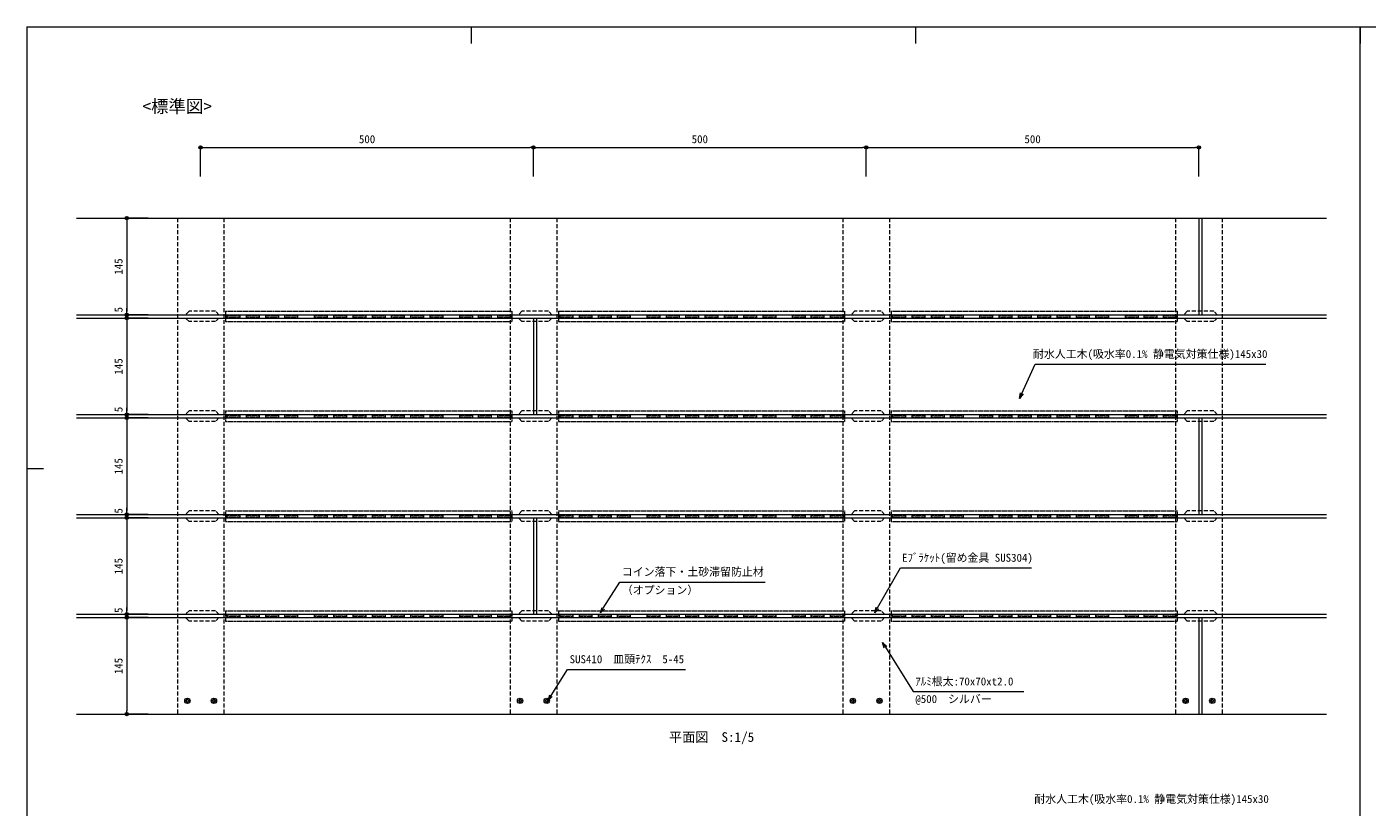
# Model space of a CAD drawing. Units: millimetres on the paper. Extents: x -401 to 401, y -279 to 279.
# Drawn here: x -400.7 to 2.1, y 44.3 to 278.7 of the extents above; entities that cross this region are included whole.
import ezdxf
from ezdxf.enums import TextEntityAlignment as Align

# ---------------------------------------------------------------- set-up
doc = ezdxf.new("R2010")
doc.units = ezdxf.units.MM
doc.linetypes.add('DASHED1', pattern=[1.8, 1.2, -0.6])
for name, color, linetype, lineweight in [('0-0_A-C01-補助線(非印刷)', 4, 'Continuous', 9), ('0-2_A-C04-見上げ_見え隠れ線', 134, 'DASHED1', 9), ('0-3_A-C07-目地_150', 5, 'Continuous', 9), ('0-4_A-C07-目地_2000', 5, 'Continuous', 9), ('0-5_0-A11-寸法_詳細', 5, 'Continuous', 9), ('0-6_0', 7, 'Continuous', 9), ('0-7_A-B03-文字_書込_小', 7, 'Continuous', 9), ('0-B_A-D09-金物_鋼材', 1, 'Continuous', 9), ('1-4_0-A01-枠A', 4, 'Continuous', 9)]:
    doc.layers.add(name, color=color, linetype=linetype, lineweight=lineweight)
doc.styles.add('ＭＳ ゴシック', font='')
doc.styles.get('ＭＳ ゴシック').set_extended_font_data('MS Gothic')

# ---------------------------------------------------------------- blocks, each defined once
blk = doc.blocks.new('_Dot')
at = {"layer": '0-6_0'}
blk.add_line((-0.5, 0), (-1, 0), dxfattribs=at)
for radius in [0.5, 0.25]:
    blk.add_circle((0, 0), radius, dxfattribs=at)
blk = doc.blocks.new('A$C56576CCA')
at = {"layer": '0-B_A-D09-金物_鋼材', "linetype": 'DASHED1'}
for p, q in [((0, 15.802), (430, 15.802)), ((0, 15.802), (0, 0)), ((0, 0), (430, 0)), ((430, 15.802), (430, 0))]:
    blk.add_line(p, q, dxfattribs=at)
for points in [[(2.5, 9.401), (21.5, 9.401), (21.5, 6.401), (2.5, 6.401)], [(31.5, 9.401), (50.5, 9.401), (50.5, 6.401), (31.5, 6.401)], [(60.5, 9.401), (79.5, 9.401), (79.5, 6.401), (60.5, 6.401)], [(89, 9.401), (108, 9.401), (108, 6.401), (89, 6.401)], [(133.5, 9.401), (152.5, 9.401), (152.5, 6.401), (133.5, 6.401)], [(162.5, 9.401), (181.5, 9.401), (181.5, 6.401), (162.5, 6.401)], [(191.5, 9.401), (210.5, 9.401), (210.5, 6.401), (191.5, 6.401)], [(220.5, 9.401), (239.5, 9.401), (239.5, 6.401), (220.5, 6.401)], [(249.5, 9.401), (268.5, 9.401), (268.5, 6.401), (249.5, 6.401)], [(278.5, 9.401), (297.5, 9.401), (297.5, 6.401), (278.5, 6.401)], [(307.5, 9.401), (326.5, 9.401), (326.5, 6.401), (307.5, 6.401)], [(352, 9.401), (371, 9.401), (371, 6.401), (352, 6.401)], [(380, 9.401), (399, 9.401), (399, 6.401), (380, 6.401)], [(409, 9.401), (428, 9.401), (428, 6.401), (409, 6.401)]]:
    blk.add_lwpolyline(points, close=True, dxfattribs=at)
blk = doc.blocks.new('A$C45CD5EDB')
at = {"layer": '0-B_A-D09-金物_鋼材'}
for points in [[(0.6, -2.562), (-0.6, -2.562), (-0.6, -1.581), (-0.601, -1.533), (-0.605, -1.485), (-0.611, -1.437), (-0.619, -1.39), (-0.629, -1.343), (-0.642, -1.296), (-0.657, -1.251), (-0.675, -1.206), (-0.694, -1.162), (-0.716, -1.119), (-0.74, -1.077), (-0.765, -1.036), (-0.793, -0.997), (-0.823, -0.959), (-0.854, -0.922), (-0.887, -0.887), (-0.922, -0.854), (-0.959, -0.823), (-0.997, -0.793), (-1.036, -0.765), (-1.077, -0.74), (-1.119, -0.716), (-1.162, -0.694), (-1.206, -0.675), (-1.251, -0.657), (-1.296, -0.642), (-1.343, -0.629), (-1.39, -0.619), (-1.437, -0.611), (-1.485, -0.605), (-1.533, -0.601), (-1.581, -0.6), (-2.562, -0.6), (-2.562, 0.6), (-1.581, 0.6), (-1.533, 0.601), (-1.485, 0.605)], [(-1.485, 0.605), (-1.437, 0.611), (-1.39, 0.619), (-1.343, 0.629), (-1.296, 0.642), (-1.251, 0.657), (-1.206, 0.675), (-1.162, 0.694), (-1.119, 0.716), (-1.077, 0.74), (-1.036, 0.765), (-0.997, 0.793), (-0.959, 0.823), (-0.922, 0.854), (-0.887, 0.887), (-0.854, 0.922), (-0.823, 0.959), (-0.793, 0.997), (-0.765, 1.036), (-0.74, 1.077), (-0.716, 1.119), (-0.694, 1.162), (-0.675, 1.206), (-0.657, 1.251), (-0.642, 1.296), (-0.629, 1.343), (-0.619, 1.39), (-0.611, 1.437), (-0.605, 1.485), (-0.601, 1.533), (-0.6, 1.581), (-0.6, 2.562), (0.6, 2.562), (0.6, 1.581), (0.601, 1.533), (0.605, 1.485), (0.611, 1.437), (0.619, 1.39), (0.629, 1.343), (0.642, 1.296)], [(0.642, 1.296), (0.657, 1.251), (0.675, 1.206), (0.694, 1.162), (0.716, 1.119), (0.74, 1.077), (0.765, 1.036), (0.793, 0.997), (0.823, 0.959), (0.854, 0.922), (0.887, 0.887), (0.922, 0.854), (0.959, 0.823), (0.997, 0.793), (1.036, 0.765), (1.077, 0.74), (1.119, 0.716), (1.162, 0.694), (1.206, 0.675), (1.251, 0.657), (1.296, 0.642), (1.343, 0.629), (1.39, 0.619), (1.437, 0.611), (1.485, 0.605), (1.533, 0.601), (1.581, 0.6), (2.563, 0.6), (2.563, -0.6), (1.581, -0.6), (1.533, -0.601), (1.485, -0.605), (1.437, -0.611), (1.39, -0.619), (1.343, -0.629), (1.296, -0.642), (1.251, -0.657), (1.206, -0.675), (1.162, -0.694), (1.119, -0.716)], [(1.119, -0.716), (1.077, -0.74), (1.036, -0.765), (0.997, -0.793), (0.959, -0.823), (0.922, -0.854), (0.887, -0.887), (0.854, -0.922), (0.823, -0.959), (0.793, -0.997), (0.765, -1.036), (0.74, -1.077), (0.716, -1.119), (0.694, -1.162), (0.675, -1.206), (0.657, -1.251), (0.642, -1.296), (0.629, -1.343), (0.619, -1.39), (0.611, -1.437), (0.605, -1.485), (0.601, -1.533), (0.6, -1.581), (0.6, -2.562)]]:
    blk.add_lwpolyline(points, dxfattribs=at)
blk.add_circle((0, 0), 4, dxfattribs=at)
blk = doc.blocks.new('_Open30')
at = {"layer": '0-6_0'}
blk.add_line((0, 0), (-1, 0), dxfattribs=at)
blk.add_lwpolyline([(-1, 0.2679), (0, 0), (-1, -0.2679)], dxfattribs=at)

msp = doc.modelspace()

# ---------------------------------------------------------------- linework, layer by layer
at = {"layer": '0-0_A-C01-補助線(非印刷)'}
for p, q in [((-267.111, 278.667), (-267.111, 273.667)), ((-133.556, 278.667), (-133.556, 273.667)), ((0, -252), (0, 278.667)), ((0, 278.667), (0, 273.667)), ((-400.667, 146), (-395.667, 146))]:
    msp.add_line(p, q, dxfattribs=at)
at = {"layer": '0-2_A-C04-見上げ_見え隠れ線'}
for p, q in [((-355.423, 221.197), (-355.423, 72.197)), ((-341.423, 221.197), (-341.423, 72.197)), ((-255.423, 221.197), (-255.423, 72.197)), ((-241.423, 221.197), (-241.423, 72.197)), ((-155.423, 221.197), (-155.423, 72.197)), ((-141.423, 221.197), (-141.423, 72.197)), ((-55.423, 221.197), (-55.423, 72.197)), ((-41.423, 221.197), (-41.423, 72.197))]:
    msp.add_line(p, q, dxfattribs=at)
at = {"layer": '0-3_A-C07-目地_150'}
for p, q in [((-385.729, 221.197), (-10.117, 221.197)), ((-385.729, 192.197), (-10.117, 192.197)), ((-385.729, 191.197), (-10.117, 191.197)), ((-385.729, 162.197), (-10.117, 162.197)), ((-385.729, 161.197), (-10.117, 161.197)), ((-385.729, 132.197), (-10.117, 132.197)), ((-385.729, 131.197), (-10.117, 131.197)), ((-385.729, 102.197), (-10.117, 102.197)), ((-385.729, 101.197), (-10.117, 101.197)), ((-147.423, 102.197), (-10.117, 102.197)), ((-385.729, 72.197), (-10.117, 72.197))]:
    msp.add_line(p, q, dxfattribs=at)
at = {"layer": '0-4_A-C07-目地_2000'}
for p, q in [((-48.423, 221.197), (-48.423, 192.197)), ((-47.423, 192.197), (-47.423, 221.197)), ((-248.423, 191.197), (-248.423, 162.197)), ((-247.423, 162.197), (-247.423, 191.197)), ((-48.423, 161.197), (-48.423, 132.197)), ((-47.423, 132.197), (-47.423, 161.197)), ((-248.423, 131.197), (-248.423, 102.197)), ((-247.423, 102.197), (-247.423, 131.197)), ((-48.423, 101.197), (-48.423, 72.197)), ((-47.423, 72.197), (-47.423, 101.197))]:
    msp.add_line(p, q, dxfattribs=at)
at = {"layer": '0-5_0-A11-寸法_詳細'}
for p, q in [((-348.423, 233.656), (-348.423, 242.451)), ((-347.423, 242.451), (-249.423, 242.451)), ((-248.423, 233.656), (-248.423, 242.451)), ((-248.423, 233.656), (-248.423, 242.451)), ((-247.423, 242.451), (-149.423, 242.451)), ((-148.423, 233.656), (-148.423, 242.451)), ((-148.423, 233.656), (-148.423, 242.451)), ((-147.423, 242.451), (-49.423, 242.451)), ((-48.423, 233.656), (-48.423, 242.451)), ((-364.178, 221.197), (-370.644, 221.197)), ((-370.644, 220.197), (-370.644, 193.197)), ((-370.644, 193.197), (-370.644, 194.197)), ((-364.178, 192.197), (-370.644, 192.197)), ((-364.178, 192.197), (-370.644, 192.197)), ((-370.644, 192.197), (-370.644, 191.197)), ((-364.195, 191.197), (-370.644, 191.197)), ((-364.195, 191.197), (-370.644, 191.197)), ((-370.644, 190.197), (-370.644, 189.197)), ((-370.644, 190.197), (-370.644, 163.197)), ((-370.644, 163.197), (-370.644, 164.197)), ((-364.195, 162.197), (-370.644, 162.197)), ((-364.195, 162.197), (-370.644, 162.197)), ((-370.644, 162.197), (-370.644, 161.197)), ((-364.195, 161.197), (-370.644, 161.197)), ((-364.195, 161.197), (-370.644, 161.197)), ((-370.644, 160.197), (-370.644, 159.197)), ((-370.644, 160.197), (-370.644, 133.197)), ((-370.644, 133.197), (-370.644, 134.197)), ((-364.195, 132.197), (-370.644, 132.197)), ((-364.195, 132.197), (-370.644, 132.197)), ((-370.644, 132.197), (-370.644, 131.197)), ((-364.195, 131.197), (-370.644, 131.197)), ((-364.195, 131.197), (-370.644, 131.197)), ((-370.644, 130.197), (-370.644, 129.197)), ((-370.644, 130.197), (-370.644, 103.197)), ((-370.644, 103.197), (-370.644, 104.197)), ((-364.195, 102.197), (-370.644, 102.197)), ((-364.195, 102.197), (-370.644, 102.197)), ((-370.644, 102.197), (-370.644, 101.197)), ((-364.195, 101.197), (-370.644, 101.197)), ((-364.195, 101.197), (-370.644, 101.197)), ((-370.644, 100.197), (-370.644, 99.197)), ((-370.644, 100.197), (-370.644, 73.197)), ((-364.195, 72.197), (-370.644, 72.197))]:
    msp.add_line(p, q, dxfattribs=at)
at = {"layer": '0-7_A-B03-文字_書込_小'}
for points in [[(-101.616, 168.559), (-97.666, 177.322), (-28.342, 177.322)], [(-145.007, 104.092), (-138.088, 116.114), (-98.707, 116.114)], [(-227.428, 104.001), (-222.505, 111.876), (-178.798, 111.876)], [(-142.638, 92.281), (-134.307, 78.957), (-101.093, 78.957)], [(-243.12, 77.76), (-238.198, 85.634), (-202.694, 85.634)]]:
    msp.add_lwpolyline(points, dxfattribs=at)
at = {"layer": '0-B_A-D09-金物_鋼材', "linetype": 'DASHED1'}
for points in [[(-342.923, 192.197), (-343.923, 193.277), (-351.923, 193.277), (-352.923, 192.197)], [(-342.923, 191.197), (-343.923, 190.117), (-351.923, 190.117), (-352.923, 191.197)], [(-242.923, 192.197), (-243.923, 193.277), (-251.923, 193.277), (-252.923, 192.197)], [(-242.923, 191.197), (-243.923, 190.117), (-251.923, 190.117), (-252.923, 191.197)], [(-142.923, 192.197), (-143.923, 193.277), (-151.923, 193.277), (-152.923, 192.197)], [(-142.923, 191.197), (-143.923, 190.117), (-151.923, 190.117), (-152.923, 191.197)], [(-42.923, 192.197), (-43.923, 193.277), (-51.923, 193.277), (-52.923, 192.197)], [(-42.923, 191.197), (-43.923, 190.117), (-51.923, 190.117), (-52.923, 191.197)], [(-342.923, 162.197), (-343.923, 163.277), (-351.923, 163.277), (-352.923, 162.197)], [(-342.923, 161.197), (-343.923, 160.117), (-351.923, 160.117), (-352.923, 161.197)], [(-242.923, 162.197), (-243.923, 163.277), (-251.923, 163.277), (-252.923, 162.197)], [(-242.923, 161.197), (-243.923, 160.117), (-251.923, 160.117), (-252.923, 161.197)], [(-142.923, 162.197), (-143.923, 163.277), (-151.923, 163.277), (-152.923, 162.197)], [(-142.923, 161.197), (-143.923, 160.117), (-151.923, 160.117), (-152.923, 161.197)], [(-42.923, 162.197), (-43.923, 163.277), (-51.923, 163.277), (-52.923, 162.197)], [(-42.923, 161.197), (-43.923, 160.117), (-51.923, 160.117), (-52.923, 161.197)], [(-342.923, 132.197), (-343.923, 133.277), (-351.923, 133.277), (-352.923, 132.197)], [(-242.923, 132.197), (-243.923, 133.277), (-251.923, 133.277), (-252.923, 132.197)], [(-142.923, 132.197), (-143.923, 133.277), (-151.923, 133.277), (-152.923, 132.197)], [(-42.923, 132.197), (-43.923, 133.277), (-51.923, 133.277), (-52.923, 132.197)], [(-342.923, 131.197), (-343.923, 130.117), (-351.923, 130.117), (-352.923, 131.197)], [(-242.923, 131.197), (-243.923, 130.117), (-251.923, 130.117), (-252.923, 131.197)], [(-142.923, 131.197), (-143.923, 130.117), (-151.923, 130.117), (-152.923, 131.197)], [(-42.923, 131.197), (-43.923, 130.117), (-51.923, 130.117), (-52.923, 131.197)], [(-342.923, 102.197), (-343.923, 103.277), (-351.923, 103.277), (-352.923, 102.197)], [(-342.923, 101.197), (-343.923, 100.117), (-351.923, 100.117), (-352.923, 101.197)], [(-242.923, 102.197), (-243.923, 103.277), (-251.923, 103.277), (-252.923, 102.197)], [(-242.923, 101.197), (-243.923, 100.117), (-251.923, 100.117), (-252.923, 101.197)], [(-142.923, 102.197), (-143.923, 103.277), (-151.923, 103.277), (-152.923, 102.197)], [(-142.923, 101.197), (-143.923, 100.117), (-151.923, 100.117), (-152.923, 101.197)], [(-42.923, 102.197), (-43.923, 103.277), (-51.923, 103.277), (-52.923, 102.197)], [(-42.923, 101.197), (-43.923, 100.117), (-51.923, 100.117), (-52.923, 101.197)]]:
    msp.add_lwpolyline(points, dxfattribs=at)
at = {"layer": '1-4_0-A01-枠A'}
for q in [(-400.667, -278.667), (400.667, 278.667)]:
    msp.add_line((-400.667, 278.667), q, dxfattribs=at)

# ---------------------------------------------------------------- block references
at = {"layer": '0-5_0-A11-寸法_詳細'}
for p, rotation in [((-348.423, 242.451), 180), ((-248.423, 242.451), 180), ((-148.423, 242.451), 180), ((-370.644, 221.197), 90), ((-370.644, 192.197), 270), ((-370.644, 192.197), 270), ((-370.644, 191.197), 90), ((-370.644, 191.197), 90), ((-370.644, 162.197), 270), ((-370.644, 162.197), 270), ((-370.644, 161.197), 90), ((-370.644, 161.197), 90), ((-370.644, 132.197), 270), ((-370.644, 132.197), 270), ((-370.644, 131.197), 90), ((-370.644, 131.197), 90), ((-370.644, 102.197), 270), ((-370.644, 102.197), 270), ((-370.644, 101.197), 90), ((-370.644, 101.197), 90), ((-370.644, 72.197), 270)]:
    msp.add_blockref('_Dot', p, dxfattribs=dict(at, rotation=rotation))
for p in [(-248.423, 242.451), (-148.423, 242.451), (-48.423, 242.451)]:
    msp.add_blockref('_Dot', p, dxfattribs=at)
at = {"layer": '0-7_A-B03-文字_書込_小', "xscale": 1.666667, "yscale": 1.666667}
for p, rotation in [((-102.301, 167.04), 245.73575), ((-228.311, 102.588), 237.98747), ((-145.839, 102.648), 240.07573), ((-143.521, 93.694), 122.01253), ((-244.004, 76.347), 237.98747)]:
    msp.add_blockref('_Open30', p, dxfattribs=dict(at, rotation=rotation))
at = {"layer": '0-B_A-D09-金物_鋼材', "xscale": 0.2, "yscale": 0.2}
for name, p in [('A$C56576CCA', (-340.923, 190.117)), ('A$C56576CCA', (-240.923, 190.117)), ('A$C56576CCA', (-140.923, 190.117)), ('A$C56576CCA', (-340.923, 160.117)), ('A$C56576CCA', (-240.923, 160.117)), ('A$C56576CCA', (-140.923, 160.117)), ('A$C56576CCA', (-340.923, 130.117)), ('A$C56576CCA', (-240.923, 130.117)), ('A$C56576CCA', (-140.923, 130.117)), ('A$C56576CCA', (-340.923, 100.117)), ('A$C56576CCA', (-240.923, 100.117)), ('A$C56576CCA', (-140.923, 100.117)), ('A$C45CD5EDB', (-352.423, 76.197)), ('A$C45CD5EDB', (-344.423, 76.197)), ('A$C45CD5EDB', (-252.423, 76.197)), ('A$C45CD5EDB', (-244.423, 76.197)), ('A$C45CD5EDB', (-152.423, 76.197)), ('A$C45CD5EDB', (-144.423, 76.197)), ('A$C45CD5EDB', (-52.423, 76.197)), ('A$C45CD5EDB', (-44.423, 76.197))]:
    msp.add_blockref(name, p, dxfattribs=at)

# ---------------------------------------------------------------- texts
at = {"layer": '0-5_0-A11-寸法_詳細', "style": 'ＭＳ ゴシック'}
for p in [(-300.867, 242.988), (-200.867, 242.988), (-100.867, 242.988)]:
    msp.add_text('500', height=2.405, dxfattribs=at).set_placement(p, align=Align.BOTTOM_LEFT)
for s, p in [('145', (-371.181, 204.196)), ('5', (-371.181, 192.876)), ('145', (-371.181, 174.196)), ('5', (-371.181, 162.903)), ('145', (-371.181, 144.196)), ('5', (-371.181, 132.45)), ('145', (-371.181, 114.196)), ('5', (-371.181, 102.576)), ('145', (-371.181, 84.196))]:
    msp.add_text(s, height=2.405, rotation=90, dxfattribs=at).set_placement(p, align=Align.BOTTOM_LEFT)
at = {"layer": '0-7_A-B03-文字_書込_小', "style": 'ＭＳ ゴシック'}
for s, height, p in [('<標準図>', 3.849, (-365.967, 251.697)), ('耐水人工木(吸水率0.1% 静電気対策仕様)145x30', 2.405, (-98.306, 178.462)), ('Eﾌﾞﾗｹｯﾄ(留め金具 SUS304)', 2.405, (-137.653, 117.253)), ('コイン落下・土砂滞留防止材', 2.405, (-221.852, 113.015)), ('（オプション）', 2.405, (-221.852, 107.551)), ('SUS410\u3000皿頭ﾃｸｽ\u30005-45', 2.405, (-237.545, 86.774)), ('ｱﾙﾐ根太:70x70xt2.0', 2.405, (-133.655, 80.096)), ('@500\u3000シルバー', 2.405, (-133.655, 74.821)), ('平面図\u3000S:1/5', 2.889, (-207.67, 63.006)), ('耐水人工木(吸水率0.1% 静電気対策仕様)145x30', 2.405, (-97.901, 44.781))]:
    msp.add_text(s, height=height, dxfattribs=at).set_placement(p, align=Align.BOTTOM_LEFT)

doc.saveas('drawing.dxf')
